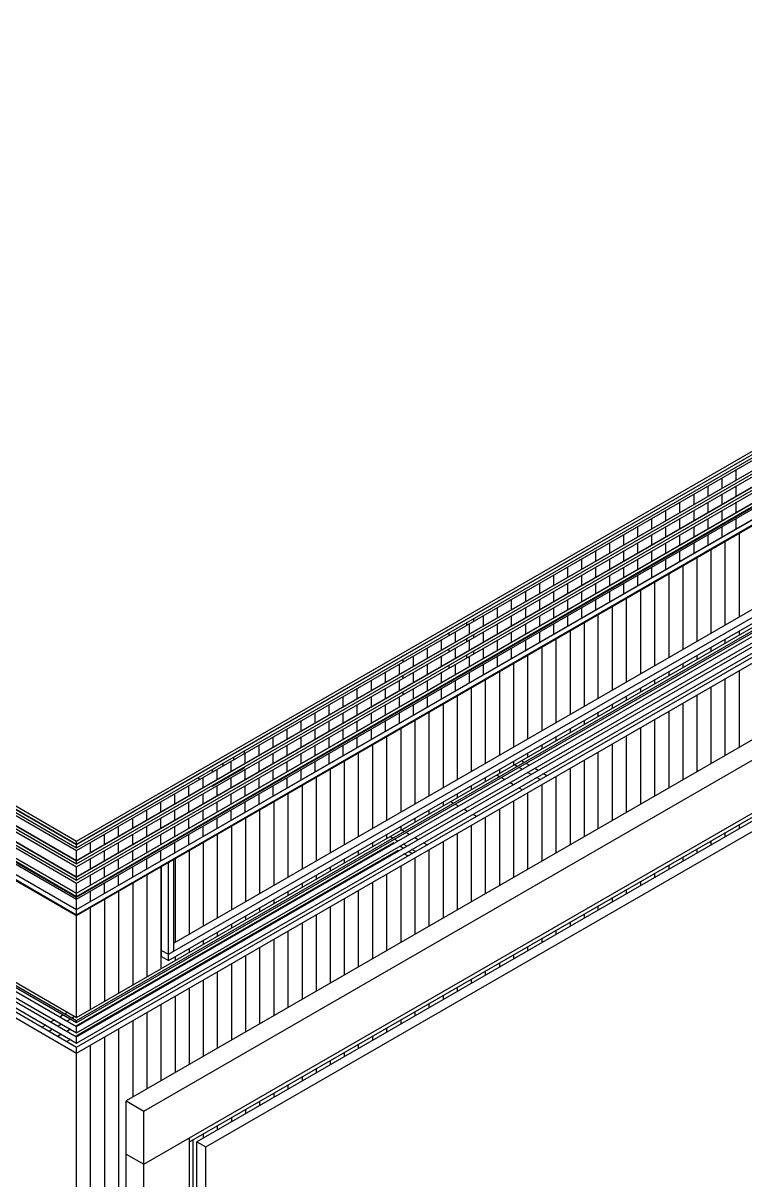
# Model space of a CAD drawing. Header units: inches. Extents: x 0.3 to 16.2, y 0.3 to 11.4.
# Drawn here: x 6.438 to 7.434, y 5.653 to 7.25 of the extents above; entities that cross this region are included whole.
import ezdxf

# ---------------------------------------------------------------- set-up
doc = ezdxf.new("R2010")
doc.units = ezdxf.units.IN
doc.header["$LTSCALE"] = 0.009843
doc.header["$MEASUREMENT"] = 0
doc.layers.add('GEOMETRY', color=7, linetype='Continuous')

msp = doc.modelspace()

# ---------------------------------------------------------------- linework, layer by layer
at = {"layer": 'GEOMETRY'}
for p, q in [((0.9516, 9.3264), (6.5122, 6.1161)), ((0.9516, 9.3264), (6.5122, 6.1161)), ((0.9524, 9.3307), (6.5122, 6.1209)), ((0.9524, 9.3307), (6.5122, 6.1209)), ((0.9524, 9.3264), (6.5122, 6.1165)), ((0.9449, 9.3224), (6.5122, 6.1079)), ((0.9449, 9.3224), (6.5122, 6.1079)), ((0.9449, 9.3083), (6.5122, 6.0941)), ((0.9516, 9.3224), (6.5122, 6.1118)), ((0.9449, 9.3), (6.5122, 6.0854)), ((0.9449, 9.3), (6.5122, 6.0854)), ((0.9516, 9.3039), (6.5122, 6.0937)), ((0.9516, 9.3039), (6.5122, 6.0937)), ((0.9516, 9.3039), (6.5122, 6.0937)), ((0.9516, 9.3), (6.5122, 6.0894)), ((0.9449, 9.2858), (6.5122, 6.0717)), ((0.9449, 9.2772), (6.5122, 6.063)), ((0.9449, 9.2772), (6.5122, 6.063)), ((0.9516, 9.2815), (6.5122, 6.0713)), ((0.9516, 9.2815), (6.5122, 6.0713)), ((0.9516, 9.2815), (6.5122, 6.0713)), ((0.9516, 9.2772), (6.5122, 6.0669)), ((0.9449, 9.2634), (6.5122, 6.0488)), ((0.9516, 9.2591), (6.5122, 6.0488)), ((0.9516, 9.2591), (6.5122, 6.0488)), ((0.9516, 9.2591), (6.5122, 6.0488)), ((0.9449, 9.2547), (6.5122, 6.0406)), ((0.9449, 9.2547), (6.5122, 6.0406)), ((0.9516, 9.2547), (6.5122, 6.0445)), ((0.9449, 9.2409), (6.5122, 6.0264)), ((0.9516, 9.2366), (6.5122, 6.0264)), ((0.9571, 9.2268), (6.5122, 6.0193)), ((0.9693, 9.2181), (6.5122, 6.0181)), ((1.0327, 9.2071), (6.5122, 6.0433)), ((1.0327, 9.2071), (6.5122, 6.0433)), ((1.0618, 9.1957), (6.5122, 6.0488)), ((1.0618, 9.1957), (6.5122, 6.0488)), ((1.074, 9.0047), (6.5122, 5.865)), ((1.074, 9.0047), (6.5122, 5.865)), ((1.0839, 9.0075), (6.5122, 5.8732)), ((1.0839, 9.0075), (6.5122, 5.8732)), ((1.0839, 9.0047), (6.5122, 5.8705)), ((1.074, 8.9961), (6.5122, 5.8563)), ((1.074, 8.9906), (6.5122, 5.8508)), ((1.074, 8.9906), (6.5122, 5.8508)), ((1.0839, 8.9906), (6.5122, 5.8563)), ((1.074, 8.9819), (6.5122, 5.8421)), ((1.074, 8.9764), (6.5122, 5.8366)), ((1.074, 8.9764), (6.5122, 5.8366)), ((1.0839, 8.9764), (6.5122, 5.8421)), ((1.074, 8.9681), (6.5122, 5.8283)), ((6.5122, 6.1209), (8.4217, 7.2232)), ((6.5122, 6.1209), (8.4217, 7.2232)), ((6.5122, 6.1165), (8.4217, 7.2189)), ((6.5122, 6.1161), (8.422, 7.2189)), ((6.5122, 6.1161), (8.422, 7.2189)), ((6.5122, 6.1118), (8.422, 7.2146)), ((6.5122, 6.1079), (8.4287, 7.2146)), ((6.5122, 6.1079), (8.4287, 7.2146)), ((6.5122, 6.0941), (8.4287, 7.2004)), ((6.5122, 6.0937), (8.422, 7.1965)), ((6.5122, 6.0937), (8.422, 7.1965)), ((6.5122, 6.0937), (8.422, 7.1965)), ((6.5122, 6.0894), (8.422, 7.1921)), ((6.5122, 6.0854), (8.4287, 7.1921)), ((6.5122, 6.0854), (8.4287, 7.1921)), ((6.5122, 6.0717), (8.4287, 7.178)), ((6.5122, 6.0713), (8.422, 7.174)), ((6.5122, 6.0713), (8.422, 7.174)), ((6.5122, 6.0713), (8.422, 7.174)), ((6.5122, 6.0669), (8.422, 7.1697)), ((6.5122, 6.063), (8.4287, 7.1697)), ((6.5122, 6.063), (8.4287, 7.1697)), ((6.5122, 6.0488), (8.4287, 7.1555)), ((6.5122, 6.0488), (8.422, 7.1512)), ((6.5122, 6.0488), (8.422, 7.1512)), ((6.5122, 6.0488), (8.422, 7.1512)), ((6.5122, 6.0445), (8.422, 7.1472)), ((6.5122, 6.0406), (8.4287, 7.1472)), ((6.5122, 6.0406), (8.4287, 7.1472)), ((6.5122, 6.0264), (8.4287, 7.1331)), ((6.5122, 6.0264), (8.422, 7.1287)), ((6.5122, 6.0193), (8.4165, 7.1189)), ((6.5122, 6.0181), (8.4043, 7.1106)), ((6.5122, 6.0433), (8.3413, 7.0992)), ((6.5122, 6.0433), (8.3413, 7.0992)), ((6.5122, 6.0488), (8.3118, 7.0882)), ((6.5122, 6.0488), (8.3118, 7.0882)), ((6.639, 6.0913), (8.1756, 6.9783)), ((6.5122, 5.8776), (8.2827, 6.8996)), ((6.5122, 5.8732), (8.2902, 6.8996)), ((6.5122, 5.8732), (8.2902, 6.8996)), ((6.5122, 5.8705), (8.2902, 6.8969)), ((6.5122, 5.865), (8.2996, 6.8969)), ((6.5122, 5.865), (8.2996, 6.8969)), ((6.5122, 5.8563), (8.2996, 6.8886)), ((6.5122, 5.8563), (8.2902, 6.8827)), ((6.5122, 5.8508), (8.2996, 6.8827)), ((6.5122, 5.8508), (8.2996, 6.8827)), ((6.5122, 5.8421), (8.2996, 6.8744)), ((6.5122, 5.8421), (8.2902, 6.8689)), ((6.5122, 5.8366), (8.2996, 6.8689)), ((6.5122, 5.8366), (8.2996, 6.8689)), ((6.5122, 5.8283), (8.2996, 6.8602)), ((6.639, 5.9646), (8.1756, 6.852)), ((6.639, 5.9646), (8.1756, 6.852)), ((8.1587, 6.8531), (6.6461, 5.9799)), ((6.639, 5.9563), (8.1756, 6.8433)), ((8.2146, 6.7055), (6.5803, 5.7622)), ((6.6047, 5.748), (8.239, 6.6917)), ((6.6047, 5.748), (8.239, 6.6917)), ((7.422, 6.6193), (7.422, 6.6335)), ((6.6047, 5.6748), (8.239, 6.6185)), ((7.3835, 6.5969), (7.3835, 6.611)), ((7.4028, 6.6083), (7.4028, 6.622)), ((7.422, 6.5969), (7.422, 6.611)), ((7.3642, 6.5858), (7.3642, 6.6)), ((7.4028, 6.5858), (7.4028, 6.5996)), ((7.3252, 6.5634), (7.3252, 6.5776)), ((7.3445, 6.5748), (7.3445, 6.5886)), ((7.3642, 6.5634), (7.3642, 6.5772)), ((7.3835, 6.5744), (7.3835, 6.5886)), ((7.4028, 6.563), (7.4028, 6.5772)), ((7.422, 6.5744), (7.422, 6.5886)), ((6.6681, 5.7059), (8.1681, 6.572)), ((7.3059, 6.5524), (7.3059, 6.5661)), ((7.3445, 6.552), (7.3445, 6.5661)), ((7.3835, 6.552), (7.3835, 6.5661)), ((7.422, 6.552), (7.422, 6.5657)), ((7.2866, 6.5409), (7.2866, 6.5551)), ((7.3252, 6.5409), (7.3252, 6.5551)), ((7.3642, 6.5409), (7.3642, 6.5547)), ((7.4028, 6.5406), (7.4028, 6.5547)), ((7.4268, 6.4307), (7.4268, 6.5461)), ((8.1169, 6.537), (6.678, 5.7059)), ((6.6902, 5.6988), (8.1291, 6.5299)), ((6.6902, 5.6988), (8.1291, 6.5299)), ((7.248, 6.5189), (7.248, 6.5327)), ((7.2673, 6.5299), (7.2673, 6.5441)), ((7.2866, 6.5185), (7.2866, 6.5327)), ((7.3059, 6.5299), (7.3059, 6.5437)), ((7.3252, 6.5185), (7.3252, 6.5327)), ((7.3445, 6.5295), (7.3445, 6.5437)), ((7.3642, 6.5181), (7.3642, 6.5323)), ((7.3835, 6.5295), (7.3835, 6.5437)), ((7.4071, 6.4193), (7.4071, 6.5346)), ((7.2283, 6.5075), (7.2283, 6.5217)), ((7.2673, 6.5075), (7.2673, 6.5217)), ((7.3059, 6.5071), (7.3059, 6.5213)), ((7.3445, 6.5071), (7.3445, 6.5213)), ((7.3878, 6.4083), (7.3878, 6.5236)), ((7.1898, 6.485), (7.1898, 6.4992)), ((7.2091, 6.4965), (7.2091, 6.5106)), ((7.2283, 6.485), (7.2283, 6.4992)), ((7.248, 6.4961), (7.248, 6.5102)), ((7.2673, 6.485), (7.2673, 6.4988)), ((7.2866, 6.4961), (7.2866, 6.5102)), ((7.3059, 6.4846), (7.3059, 6.4988)), ((7.3252, 6.4961), (7.3252, 6.5098)), ((7.3488, 6.3858), (7.3488, 6.5012)), ((7.3681, 6.3969), (7.3681, 6.5122)), ((7.1705, 6.474), (7.1705, 6.4882)), ((7.2091, 6.474), (7.2091, 6.4878)), ((7.248, 6.4736), (7.248, 6.4878)), ((7.2866, 6.4736), (7.2866, 6.4878)), ((7.3295, 6.3744), (7.3295, 6.4898)), ((7.1319, 6.4516), (7.1319, 6.4657)), ((7.1512, 6.463), (7.1512, 6.4768)), ((7.1705, 6.4516), (7.1705, 6.4657)), ((7.1898, 6.4626), (7.1898, 6.4768)), ((7.2091, 6.4516), (7.2091, 6.4654)), ((7.2283, 6.4626), (7.2283, 6.4768)), ((7.248, 6.4512), (7.248, 6.4654)), ((7.2673, 6.4626), (7.2673, 6.4764)), ((7.2906, 6.352), (7.2906, 6.4673)), ((7.3098, 6.3634), (7.3098, 6.4787)), ((7.1122, 6.4406), (7.1122, 6.4547)), ((7.1512, 6.4402), (7.1512, 6.4543)), ((7.1898, 6.4402), (7.1898, 6.4543)), ((7.2283, 6.4402), (7.2283, 6.4539)), ((7.2709, 6.3409), (7.2709, 6.4563)), ((7.0929, 6.4291), (7.0929, 6.4433)), ((7.1319, 6.4291), (7.1319, 6.4433)), ((7.1705, 6.4291), (7.1705, 6.4429)), ((7.2091, 6.4287), (7.2091, 6.4429)), ((7.2319, 6.3185), (7.2319, 6.4339)), ((7.2516, 6.3295), (7.2516, 6.4449)), ((7.0504, 6.4268), (7.0504, 6.4272)), ((7.0504, 6.4189), (7.0504, 6.4228)), ((7.0543, 6.4071), (7.0543, 6.4209)), ((7.0602, 6.4327), (7.0602, 6.4327)), ((7.0602, 6.4244), (7.0602, 6.4283)), ((7.0736, 6.4181), (7.0736, 6.4323)), ((7.0929, 6.4067), (7.0929, 6.4209)), ((7.1122, 6.4181), (7.1122, 6.4319)), ((7.1319, 6.4067), (7.1319, 6.4209)), ((7.1512, 6.4177), (7.1512, 6.4319)), ((7.1705, 6.4067), (7.1705, 6.4205)), ((7.1898, 6.4177), (7.1898, 6.4319)), ((7.2126, 6.3071), (7.2126, 6.4224)), ((7.026, 6.413), (7.026, 6.413)), ((7.026, 6.4047), (7.026, 6.4087)), ((7.035, 6.3957), (7.035, 6.4098)), ((7.0602, 6.402), (7.0602, 6.4059)), ((7.0736, 6.3957), (7.0736, 6.4098)), ((7.1122, 6.3957), (7.1122, 6.4094)), ((7.1512, 6.3953), (7.1512, 6.4094)), ((7.1933, 6.2961), (7.1933, 6.411)), ((7.4268, 6.4055), (7.4268, 6.411)), ((6.9961, 6.3732), (6.9961, 6.3874)), ((7.0157, 6.3846), (7.0157, 6.3988)), ((7.026, 6.3823), (7.026, 6.3862)), ((7.035, 6.3732), (7.035, 6.3874)), ((7.0504, 6.3965), (7.0504, 6.4004)), ((7.0543, 6.3846), (7.0543, 6.3984)), ((7.0736, 6.3732), (7.0736, 6.387)), ((7.0929, 6.3843), (7.0929, 6.3984)), ((7.1122, 6.3728), (7.1122, 6.387)), ((7.1319, 6.3843), (7.1319, 6.3984)), ((7.1543, 6.2736), (7.1543, 6.3886)), ((7.1736, 6.2846), (7.1736, 6.4)), ((7.3878, 6.3831), (7.3878, 6.3886)), ((7.4071, 6.3941), (7.4071, 6.3996)), ((6.9626, 6.3764), (6.9626, 6.3768)), ((6.9626, 6.3681), (6.9626, 6.372)), ((6.9768, 6.3622), (6.9768, 6.3764)), ((7.0157, 6.3622), (7.0157, 6.376)), ((7.0504, 6.3736), (7.0504, 6.3776)), ((7.0543, 6.3618), (7.0543, 6.376)), ((7.0602, 6.3795), (7.0602, 6.3835)), ((7.0929, 6.3618), (7.0929, 6.376)), ((7.1346, 6.2622), (7.1346, 6.3776)), ((7.3681, 6.3717), (7.3681, 6.3772)), ((6.9382, 6.3398), (6.9382, 6.3539)), ((6.9575, 6.3512), (6.9575, 6.365)), ((6.9768, 6.3398), (6.9768, 6.3539)), ((6.9961, 6.3508), (6.9961, 6.365)), ((7.0157, 6.3398), (7.0157, 6.3535)), ((7.026, 6.3598), (7.026, 6.3638)), ((7.035, 6.3508), (7.035, 6.365)), ((7.0543, 6.3394), (7.0543, 6.3535)), ((7.0736, 6.3508), (7.0736, 6.3646)), ((7.0961, 6.2398), (7.0961, 6.3551)), ((7.1154, 6.2508), (7.1154, 6.3661)), ((7.3295, 6.3492), (7.3295, 6.3547)), ((7.3488, 6.3606), (7.3488, 6.3661)), ((7.4268, 6.2508), (7.4268, 6.3563)), ((6.9189, 6.3287), (6.9189, 6.3429)), ((6.9575, 6.3287), (6.9575, 6.3425)), ((6.9626, 6.3457), (6.9626, 6.3496)), ((6.9961, 6.3283), (6.9961, 6.3425)), ((7.035, 6.3283), (7.035, 6.3425)), ((7.0764, 6.2283), (7.0764, 6.3437)), ((7.3098, 6.3382), (7.3098, 6.3437)), ((7.4071, 6.2394), (7.4071, 6.3449)), ((6.8992, 6.3177), (6.8992, 6.3315)), ((6.9382, 6.3173), (6.9382, 6.3315)), ((6.9626, 6.3232), (6.9626, 6.3272)), ((6.9768, 6.3173), (6.9768, 6.3315)), ((7.0157, 6.3169), (7.0157, 6.3311)), ((7.0571, 6.2173), (7.0571, 6.3327)), ((7.2906, 6.3268), (7.2906, 6.3323)), ((7.3681, 6.2169), (7.3681, 6.3224)), ((7.3878, 6.2283), (7.3878, 6.3339)), ((6.8606, 6.2953), (6.8606, 6.3091)), ((6.8799, 6.3063), (6.8799, 6.3205)), ((6.8992, 6.2949), (6.8992, 6.3091)), ((6.9189, 6.3063), (6.9189, 6.3201)), ((6.9382, 6.2949), (6.9382, 6.3091)), ((6.9575, 6.3059), (6.9575, 6.3201)), ((6.9768, 6.2949), (6.9768, 6.3087)), ((6.9961, 6.3059), (6.9961, 6.3201)), ((7.0181, 6.1949), (7.0181, 6.3102)), ((7.0374, 6.2059), (7.0374, 6.3213)), ((7.2516, 6.3043), (7.2516, 6.3098)), ((7.2709, 6.3154), (7.2709, 6.3213)), ((7.3488, 6.2059), (7.3488, 6.3114)), ((6.8413, 6.2839), (6.8413, 6.298)), ((6.8799, 6.2839), (6.8799, 6.298)), ((6.9189, 6.2839), (6.9189, 6.2976)), ((6.9575, 6.2835), (6.9575, 6.2976)), ((6.9984, 6.1835), (6.9984, 6.2988)), ((7.2319, 6.2929), (7.2319, 6.2988)), ((7.3295, 6.1945), (7.3295, 6.3)), ((6.8028, 6.2618), (6.8028, 6.2756)), ((6.822, 6.2728), (6.822, 6.287)), ((6.8413, 6.2614), (6.8413, 6.2756)), ((6.8606, 6.2728), (6.8606, 6.2866)), ((6.8799, 6.2614), (6.8799, 6.2756)), ((6.8992, 6.2724), (6.8992, 6.2866)), ((6.9189, 6.261), (6.9189, 6.2752)), ((6.9382, 6.2724), (6.9382, 6.2866)), ((6.9598, 6.161), (6.9598, 6.2764)), ((6.9791, 6.1724), (6.9791, 6.2878)), ((7.1933, 6.2705), (7.1933, 6.2764)), ((7.2126, 6.2819), (7.2126, 6.2874)), ((7.2906, 6.172), (7.2906, 6.2776)), ((7.3098, 6.1835), (7.3098, 6.289)), ((6.7831, 6.2504), (6.7831, 6.2646)), ((6.822, 6.2504), (6.822, 6.2646)), ((6.8606, 6.25), (6.8606, 6.2642)), ((6.8992, 6.25), (6.8992, 6.2642)), ((6.9402, 6.15), (6.9402, 6.2654)), ((7.1736, 6.2594), (7.1736, 6.265)), ((7.2709, 6.161), (7.2709, 6.2661)), ((6.7437, 6.2496), (6.7437, 6.25)), ((6.7437, 6.2417), (6.7437, 6.2457)), ((6.7445, 6.228), (6.7445, 6.2421)), ((6.7638, 6.2394), (6.7638, 6.2535)), ((6.7831, 6.228), (6.7831, 6.2421)), ((6.8028, 6.239), (6.8028, 6.2531)), ((6.8413, 6.239), (6.8413, 6.2531)), ((6.8799, 6.239), (6.8799, 6.2528)), ((6.9012, 6.1276), (6.9012, 6.2429)), ((6.9209, 6.1386), (6.9209, 6.2539)), ((7.1346, 6.237), (7.1346, 6.2425)), ((7.1543, 6.248), (7.1543, 6.2539)), ((7.2319, 6.1386), (7.2319, 6.2437)), ((7.2516, 6.1496), (7.2516, 6.2551)), ((6.7142, 6.2331), (6.7142, 6.2331)), ((6.7142, 6.2248), (6.7142, 6.2287)), ((6.7252, 6.2169), (6.7252, 6.2311)), ((6.7291, 6.2413), (6.7291, 6.2417)), ((6.7291, 6.2331), (6.7291, 6.237)), ((6.7638, 6.2169), (6.7638, 6.2307)), ((6.8028, 6.2165), (6.8028, 6.2307)), ((6.822, 6.228), (6.822, 6.2417)), ((6.8413, 6.2165), (6.8413, 6.2307)), ((6.8606, 6.2276), (6.8606, 6.2417)), ((6.8819, 6.1161), (6.8819, 6.2315)), ((7.1154, 6.2256), (7.1154, 6.2311)), ((7.1197, 6.224), (7.1161, 6.226)), ((7.126, 6.2319), (7.1295, 6.2295)), ((7.1319, 6.2283), (7.137, 6.2256)), ((7.2126, 6.1272), (7.2126, 6.2327)), ((6.6752, 6.2106), (6.6756, 6.2106)), ((6.6996, 6.2244), (6.6996, 6.2248)), ((6.6996, 6.1965), (6.7437, 6.222)), ((6.6996, 6.2161), (6.6996, 6.2201)), ((6.7059, 6.2059), (6.7059, 6.2197)), ((6.7291, 6.2134), (6.7291, 6.2146)), ((6.7437, 6.222), (6.7437, 6.2232)), ((6.7445, 6.2055), (6.7445, 6.2197)), ((6.7831, 6.2055), (6.7831, 6.2197)), ((6.822, 6.2055), (6.822, 6.2193)), ((6.8626, 6.1051), (6.8626, 6.2201)), ((7.0917, 6.2122), (7.0953, 6.2098)), ((7.0917, 6.2122), (7.0953, 6.2098)), ((7.0961, 6.2146), (7.0961, 6.2201)), ((7.1272, 6.2197), (7.1224, 6.2224)), ((7.1394, 6.2126), (7.1343, 6.2157)), ((7.1441, 6.2213), (7.1492, 6.2185)), ((7.1563, 6.2142), (7.161, 6.2114)), ((7.1736, 6.1047), (7.1736, 6.2102)), ((7.1933, 6.1157), (7.1933, 6.2213)), ((6.6669, 6.1835), (6.6669, 6.1976)), ((6.6791, 6.2083), (6.6827, 6.2063)), ((6.6866, 6.1945), (6.6866, 6.2087)), ((6.6988, 6.1972), (6.6996, 6.1965)), ((6.6996, 6.1965), (6.6996, 6.1976)), ((6.7059, 6.1831), (6.7059, 6.1972)), ((6.7142, 6.2051), (6.7142, 6.2063)), ((6.7252, 6.1945), (6.7252, 6.2087)), ((6.7445, 6.1831), (6.7445, 6.1972)), ((6.7638, 6.1945), (6.7638, 6.2083)), ((6.7831, 6.1831), (6.7831, 6.1969)), ((6.8028, 6.1941), (6.8028, 6.2083)), ((6.8236, 6.0827), (6.8236, 6.1976)), ((6.8429, 6.0937), (6.8429, 6.2091)), ((7.0571, 6.1921), (7.0571, 6.1976)), ((7.0764, 6.2031), (7.0764, 6.2087)), ((7.098, 6.2087), (7.1028, 6.2059)), ((7.098, 6.2087), (7.1028, 6.2059)), ((7.1102, 6.2016), (7.115, 6.1988)), ((7.1102, 6.2016), (7.115, 6.1988)), ((7.1224, 6.1945), (7.1272, 6.1917)), ((7.1224, 6.1945), (7.1272, 6.1917)), ((7.1516, 6.2059), (7.1465, 6.2087)), ((7.1543, 6.0933), (7.1543, 6.1988)), ((6.6476, 6.172), (6.6476, 6.1862)), ((6.6866, 6.172), (6.6866, 6.1862)), ((6.7252, 6.172), (6.7252, 6.1858)), ((6.7638, 6.1717), (6.7638, 6.1858)), ((6.8039, 6.0713), (6.8039, 6.1866)), ((7.0374, 6.1807), (7.0374, 6.1862)), ((7.1346, 6.0823), (7.1346, 6.1878)), ((6.6091, 6.15), (6.6091, 6.1638)), ((6.6283, 6.161), (6.6283, 6.1752)), ((6.6476, 6.1496), (6.6476, 6.1638)), ((6.6669, 6.161), (6.6669, 6.1748)), ((6.6866, 6.1496), (6.6866, 6.1638)), ((6.7059, 6.1606), (6.7059, 6.1748)), ((6.7252, 6.1496), (6.7252, 6.1634)), ((6.7445, 6.1606), (6.7445, 6.1748)), ((6.765, 6.0488), (6.765, 6.1642)), ((6.7846, 6.0598), (6.7846, 6.1752)), ((6.9984, 6.1583), (6.9984, 6.1638)), ((7.0181, 6.1697), (7.0181, 6.1752)), ((7.0283, 6.1756), (7.0323, 6.1732)), ((7.0346, 6.172), (7.0394, 6.1693)), ((7.0469, 6.165), (7.0516, 6.1622)), ((7.0961, 6.0598), (7.0961, 6.1654)), ((7.1154, 6.0709), (7.1154, 6.1764)), ((6.5898, 6.1386), (6.5898, 6.1528)), ((6.6283, 6.1386), (6.6283, 6.1528)), ((6.6669, 6.1386), (6.6669, 6.1524)), ((6.7059, 6.1382), (6.7059, 6.1524)), ((6.7457, 6.0374), (6.7457, 6.1528)), ((6.9791, 6.1469), (6.9791, 6.1528)), ((7.0591, 6.1579), (7.0638, 6.1551)), ((7.0764, 6.0484), (7.0764, 6.1539)), ((6.5508, 6.1161), (6.5508, 6.1303)), ((6.5701, 6.1276), (6.5701, 6.1417)), ((6.5898, 6.1161), (6.5898, 6.1303)), ((6.6091, 6.1276), (6.6091, 6.1413)), ((6.6476, 6.1272), (6.6476, 6.1413)), ((6.6866, 6.1272), (6.6866, 6.1413)), ((6.7067, 6.015), (6.7067, 6.1303)), ((6.7264, 6.0264), (6.7264, 6.1417)), ((6.9402, 6.1244), (6.9402, 6.1303)), ((6.9598, 6.1358), (6.9598, 6.1413)), ((6.9638, 6.1343), (6.9602, 6.1362)), ((6.9713, 6.1299), (6.9665, 6.1327)), ((7.0374, 6.026), (7.0374, 6.1315)), ((7.0571, 6.0374), (7.0571, 6.1429)), ((7.4071, 6.1272), (7.4071, 6.1327)), ((7.4268, 6.1382), (7.4268, 6.1437)), ((6.9492, 6.1185), (6.511, 5.8654)), ((6.5122, 6.1165), (6.5122, 6.1209)), ((6.5122, 6.1118), (6.5122, 6.1161)), ((6.5315, 6.1051), (6.5315, 6.1193)), ((6.5701, 6.1051), (6.5701, 6.1189)), ((6.6091, 6.1047), (6.6091, 6.1189)), ((6.6283, 6.1161), (6.6283, 6.1299)), ((6.6476, 6.1047), (6.6476, 6.1189)), ((6.6669, 6.1157), (6.6669, 6.1299)), ((6.6874, 6.0039), (6.6874, 6.1193)), ((6.9209, 6.1134), (6.9209, 6.1189)), ((6.948, 6.1248), (6.9445, 6.1272)), ((6.9504, 6.1177), (6.9492, 6.1185)), ((6.9555, 6.1209), (6.9504, 6.1236)), ((6.9677, 6.1138), (6.9626, 6.1165)), ((6.9835, 6.1228), (6.9787, 6.1256)), ((6.9957, 6.1157), (6.9906, 6.1185)), ((7.0181, 6.015), (7.0181, 6.1205)), ((7.3878, 6.1157), (7.3878, 6.1213)), ((6.9555, 6.1079), (6.511, 5.8516)), ((6.5122, 6.0941), (6.5122, 6.1079)), ((6.5508, 6.0937), (6.5508, 6.1079)), ((6.5898, 6.0937), (6.5898, 6.1079)), ((6.6283, 6.0937), (6.6283, 6.1075)), ((6.6677, 5.9925), (6.6677, 6.1079)), ((6.9012, 6.102), (6.9012, 6.1079)), ((6.9567, 6.1075), (6.9555, 6.1079)), ((6.9626, 6.111), (6.9579, 6.1138)), ((6.9689, 6.1004), (6.9638, 6.1031)), ((6.9748, 6.1039), (6.9701, 6.1067)), ((6.9799, 6.1067), (6.9748, 6.1094)), ((6.9984, 6.0035), (6.9984, 6.1091)), ((7.3488, 6.0933), (7.3488, 6.0988)), ((7.3681, 6.1047), (7.3681, 6.1102)), ((6.5122, 6.0937), (6.5122, 6.098)), ((6.5122, 6.0894), (6.5122, 6.0937)), ((6.5122, 6.0717), (6.5122, 6.0854)), ((6.5315, 6.0827), (6.5315, 6.0969)), ((6.5508, 6.0713), (6.5508, 6.0854)), ((6.5701, 6.0827), (6.5701, 6.0965)), ((6.5898, 6.0713), (6.5898, 6.0854)), ((6.6091, 6.0823), (6.6091, 6.0965)), ((6.6287, 5.9449), (6.6287, 6.0854)), ((6.6291, 5.9701), (6.6291, 6.0854)), ((6.639, 6.0913), (6.6461, 6.0953)), ((6.639, 6.0913), (6.6461, 6.0953)), ((6.639, 5.9646), (6.639, 6.0913)), ((6.6461, 5.9689), (6.6461, 6.0953)), ((6.6484, 5.9815), (6.6484, 6.0969)), ((6.8626, 6.0795), (6.8626, 6.0854)), ((6.8819, 6.0909), (6.8819, 6.0965)), ((6.9598, 5.9811), (6.9598, 6.0866)), ((6.9791, 5.9925), (6.9791, 6.0976)), ((7.3295, 6.0819), (7.3295, 6.0878)), ((6.5122, 6.0713), (6.5122, 6.0756)), ((6.5122, 6.0669), (6.5122, 6.0713)), ((6.5315, 6.0602), (6.5315, 6.0744)), ((6.5701, 6.0598), (6.5701, 6.074)), ((6.6094, 5.9335), (6.6094, 6.0744)), ((6.8429, 6.0685), (6.8429, 6.074)), ((6.9402, 5.9701), (6.9402, 6.0752)), ((7.3098, 6.0709), (7.3098, 6.0764)), ((6.5122, 6.0488), (6.5122, 6.063)), ((6.5122, 5.8776), (6.5122, 6.0547)), ((6.5122, 6.0488), (6.5122, 6.0528)), ((6.5315, 6.0378), (6.5315, 6.0516)), ((6.5508, 6.0488), (6.5508, 6.063)), ((6.5705, 5.911), (6.5705, 6.0516)), ((6.5902, 5.9224), (6.5902, 6.063)), ((6.8039, 6.0461), (6.8039, 6.0516)), ((6.8236, 6.0571), (6.8236, 6.063)), ((6.9012, 5.9476), (6.9012, 6.0528)), ((6.9209, 5.9587), (6.9209, 6.0642)), ((7.2709, 6.0484), (7.2709, 6.0539)), ((7.2906, 6.0594), (7.2906, 6.0654)), ((6.5122, 6.0445), (6.5122, 6.0488)), ((6.5122, 6.0378), (6.5122, 6.0488)), ((6.5122, 6.0323), (6.5122, 6.0433)), ((6.5122, 6.0264), (6.5122, 6.0406)), ((6.5122, 6.0264), (6.5122, 6.0378)), ((6.5512, 5.9), (6.5512, 6.0406)), ((6.7846, 6.0346), (6.7846, 6.0402)), ((6.8819, 5.9362), (6.8819, 6.0417)), ((7.2516, 6.037), (7.2516, 6.0429)), ((6.5122, 6.0264), (6.5122, 6.0303)), ((6.5122, 6.0193), (6.5122, 6.0291)), ((6.5122, 6.0181), (6.5122, 6.0264)), ((6.5315, 5.8886), (6.5315, 6.0291)), ((6.765, 6.0236), (6.765, 6.0291)), ((6.8429, 5.9138), (6.8429, 6.0193)), ((6.8626, 5.9248), (6.8626, 6.0303)), ((7.2126, 6.0146), (7.2126, 6.0205)), ((7.2319, 6.026), (7.2319, 6.0315)), ((6.7264, 6.0012), (6.7264, 6.0067)), ((6.7457, 6.0122), (6.7457, 6.0177)), ((6.8236, 5.9024), (6.8236, 6.0079)), ((7.1933, 6.0035), (7.1933, 6.0091)), ((6.7067, 5.9898), (6.7067, 5.9953)), ((6.8039, 5.8913), (6.8039, 5.9969)), ((7.1543, 5.9811), (7.1543, 5.9866)), ((7.1736, 5.9921), (7.1736, 5.998)), ((6.6677, 5.9673), (6.6677, 5.9728)), ((6.6874, 5.9787), (6.6874, 5.9843)), ((6.765, 5.8689), (6.765, 5.9744)), ((6.7846, 5.8799), (6.7846, 5.9854)), ((7.1346, 5.9697), (7.1346, 5.9752)), ((6.6291, 5.9701), (6.639, 5.9646)), ((6.6291, 5.9701), (6.639, 5.9646)), ((6.6291, 5.9701), (6.639, 5.9646)), ((6.6291, 5.9618), (6.6291, 5.9701)), ((6.6291, 5.9618), (6.639, 5.9563)), ((6.639, 5.9646), (6.6461, 5.9689)), ((6.639, 5.9563), (6.639, 5.9646)), ((6.6484, 5.9559), (6.6484, 5.9618)), ((6.7457, 5.8575), (6.7457, 5.963)), ((7.1154, 5.9587), (7.1154, 5.9642)), ((6.4028, 5.9406), (6.5122, 5.8776)), ((6.7067, 5.835), (6.7067, 5.9406)), ((6.7264, 5.8465), (6.7264, 5.952)), ((7.0764, 5.9362), (7.0764, 5.9417)), ((7.0961, 5.9472), (7.0961, 5.9528)), ((6.6874, 5.824), (6.6874, 5.9295)), ((7.0571, 5.9248), (7.0571, 5.9303)), ((6.6484, 5.8016), (6.6484, 5.9067)), ((6.6677, 5.8126), (6.6677, 5.9181)), ((7.0181, 5.9024), (7.0181, 5.9079)), ((7.0374, 5.9138), (7.0374, 5.9193)), ((6.6287, 5.7902), (6.6287, 5.8957)), ((6.9984, 5.8909), (6.9984, 5.8969)), ((6.4941, 5.8811), (6.489, 5.878)), ((6.5, 5.8846), (6.4965, 5.8823)), ((6.5035, 5.8752), (6.4988, 5.8724)), ((6.5098, 5.8787), (6.5059, 5.8768)), ((6.6094, 5.7791), (6.6094, 5.8843)), ((6.9791, 5.8799), (6.9791, 5.8854)), ((6.4697, 5.8669), (6.4646, 5.8642)), ((6.4791, 5.8614), (6.4744, 5.8583)), ((6.4819, 5.874), (6.4768, 5.8713)), ((6.4913, 5.8681), (6.4866, 5.8654)), ((6.5035, 5.8614), (6.4988, 5.8583)), ((6.5122, 5.8705), (6.5122, 5.8732)), ((6.5122, 5.8563), (6.5122, 5.865)), ((6.5122, 5.8591), (6.5122, 5.8618)), ((6.5122, 5.8563), (6.5122, 5.8591)), ((6.5705, 4.3504), (6.5705, 5.8618)), ((6.5902, 5.7677), (6.5902, 5.8732)), ((6.9402, 5.8575), (6.9402, 5.863)), ((6.9598, 5.8685), (6.9598, 5.8744)), ((6.4913, 5.8543), (6.4866, 5.8516)), ((6.5035, 5.8472), (6.4988, 5.8445)), ((6.5122, 5.8421), (6.5122, 5.8508)), ((6.5122, 5.8453), (6.5122, 5.848)), ((6.5122, 5.8421), (6.5122, 5.8453)), ((6.5512, 4.339), (6.5512, 5.8508)), ((6.9209, 5.8461), (6.9209, 5.852)), ((6.5122, 5.8283), (6.5122, 5.8366)), ((6.5122, 4.3165), (6.5122, 5.8354)), ((6.5122, 5.8311), (6.5122, 5.8339)), ((6.5315, 4.328), (6.5315, 5.8394)), ((6.8819, 5.8236), (6.8819, 5.8295)), ((6.9012, 5.835), (6.9012, 5.8406)), ((6.8626, 5.8126), (6.8626, 5.8181)), ((6.8236, 5.7902), (6.8236, 5.7957)), ((6.8429, 5.8012), (6.8429, 5.8067)), ((6.8039, 5.7787), (6.8039, 5.7843)), ((6.7846, 5.7677), (6.7846, 5.7732)), ((6.5803, 5.7622), (6.6047, 5.748)), ((6.5803, 5.7622), (6.6047, 5.748)), ((6.5803, 5.689), (6.5803, 5.7622)), ((6.6047, 5.6748), (6.6047, 5.748)), ((6.7457, 5.7453), (6.7457, 5.7508)), ((6.765, 5.7563), (6.765, 5.7618)), ((6.7264, 5.7339), (6.7264, 5.7394)), ((6.6874, 5.7114), (6.6874, 5.7169)), ((6.7067, 5.7224), (6.7067, 5.7283)), ((6.6047, 5.6748), (6.6681, 5.7114)), ((6.6047, 5.6748), (6.6681, 5.7114)), ((6.6681, 4.5642), (6.6681, 5.7114)), ((6.6681, 5.7059), (6.6728, 5.7087)), ((6.6681, 5.7059), (6.6728, 5.7087)), ((6.6728, 4.5894), (6.6728, 5.7087)), ((6.678, 5.7059), (6.6902, 5.6988)), ((6.678, 5.7059), (6.6902, 5.6988)), ((6.678, 4.6374), (6.678, 5.7059)), ((6.5803, 5.689), (6.6047, 5.6748)), ((6.5803, 5.689), (6.6047, 5.6748)), ((6.5803, 5.689), (6.6047, 5.6748)), ((6.5803, 4.5417), (6.5803, 5.689)), ((6.6902, 4.6303), (6.6902, 5.6988)), ((6.6047, 4.5276), (6.6047, 5.6748))]:
    msp.add_line(p, q, dxfattribs=at)

doc.saveas('drawing.dxf')
